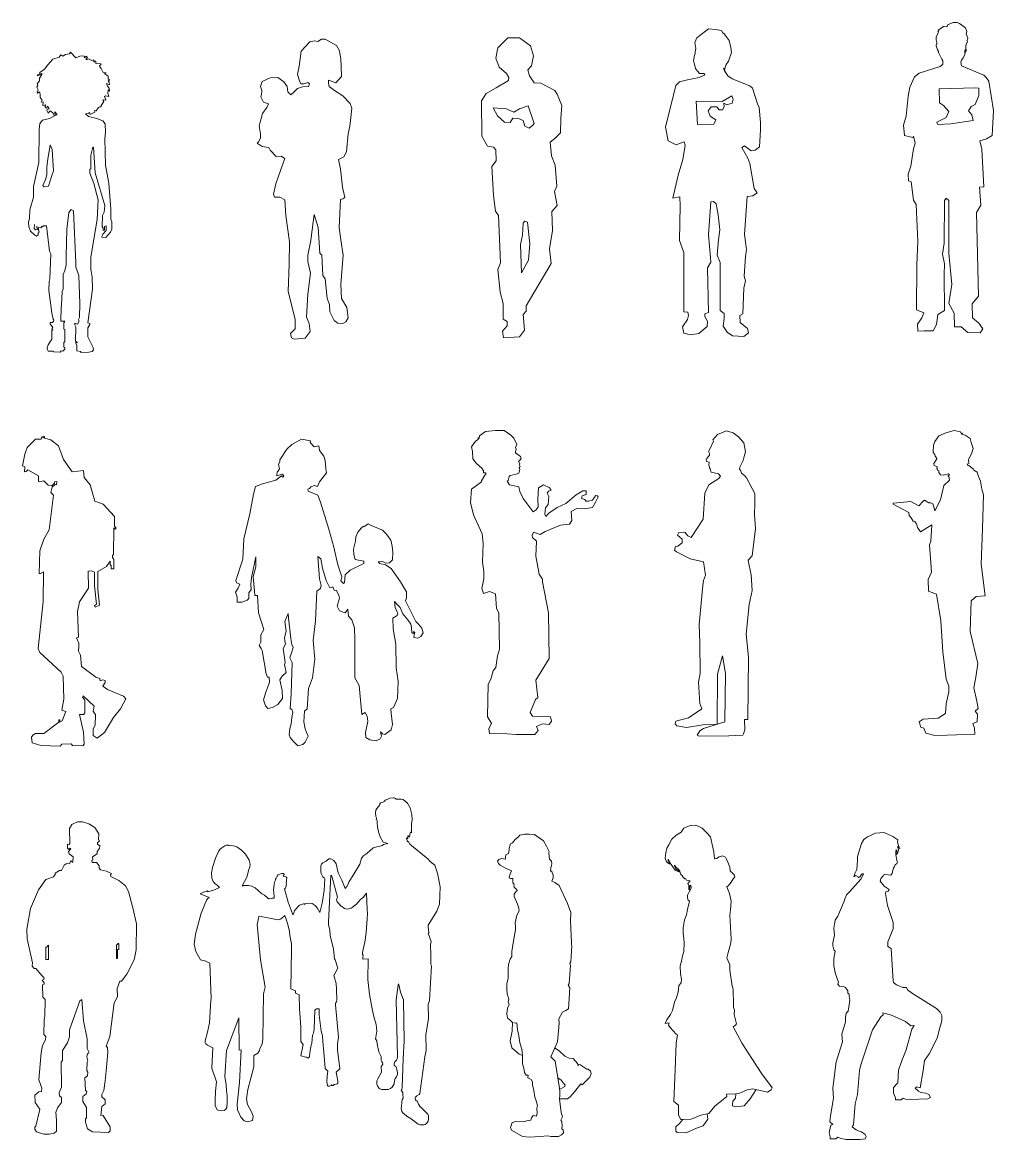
# Model space of a CAD drawing. Header units: millimetres. Extents: x -63086 to 83971, y -129912 to 13382.
# Drawn here: x -62720 to -57398, y -90951 to -84833 of the extents above; entities that cross this region are included whole.
import ezdxf

# ---------------------------------------------------------------- set-up
doc = ezdxf.new("R2010")
doc.units = ezdxf.units.MM
doc.layers.get('0').update_dxf_attribs({"lineweight": 0})
doc.layers.add('展開建具用', color=250, linetype='Continuous', lineweight=9)

# ---------------------------------------------------------------- blocks, each defined once
blk = doc.blocks.new('人物（CAD素材.com）957a20f4')
at = {"color": 0, "linetype": 'ByBlock', "lineweight": -2}
for points in [[(-71.8, 54.8), (-90.7, 23.4), (-97.2, 5), (-97.2, 0.2), (-91.7, -11.5), (-65.3, -11.2), (-59.6, -15.7), (-25.2, -17.4), (-19.9, -10.2), (-11, -11), (0, 0), (0.2, 8.7), (-5.7, 10.7), (-5.7, 35.9), (-0.2, 41.9), (0.7, 107.9), (-5, 109.2), (-6, 144.1), (0.5, 153), (-21.4, 153.8), (-21.1, 231.2), (-17.6, 239.9), (-14.9, 315), (-9.7, 328.9), (-9.7, 408.7), (0.3, 430.4), (6.8, 462), (6.5, 509.6), (11.5, 655.9), (22.4, 748.3), (34, 764.7), (47.8, 757.2), (60.9, 473.1), (59.4, 448.1), (76.6, 403.6), (81.1, 248.4), (80.7, 172.5), (75.1, 162.1), (76.2, 158.7), (77.3, 148.6), (69.1, 137.4), (55.3, 141.5), (54.9, 132.5), (60.9, 122.8), (57.5, 42.8), (68.7, 36.1), (59, 33.5), (66.1, 21.9), (65.4, -9.2), (86.3, -12.9), (89.7, -18.1), (131.5, -15.9), (150.2, -12.9), (156.6, -4.7), (154.7, 9.5), (126.7, 67.5), (126.7, 116.1), (137.1, 135.5), (137.1, 140.8), (125.2, 144.1), (151, 328.1), (150.2, 394.2), (142, 437.2), (142, 504.1), (176.8, 709.4), (182.7, 818.2), (159.2, 907.5), (136.8, 962.5), (136, 984.2), (142, 986.8), (142, 1061.2), (153.2, 1105.3), (157.7, 1105.3), (165.2, 965.1), (218.3, 786), (215.3, 750.5), (207, 730.7), (204.1, 671.2), (209.7, 662.6), (209.7, 649.6), (216.4, 651.4), (217.5, 670.5), (226.5, 675.4), (226.5, 649.2), (207.4, 629.7), (206.7, 623.4), (201.8, 617), (201.8, 612.2), (225, 611.8), (250.4, 641), (257.5, 657), (257.9, 696.3), (251.9, 711.6), (251.5, 766.2), (240.3, 908.3), (222.4, 1006.6), (219.4, 1152.4), (223.1, 1187.2), (221.3, 1233.1), (207.8, 1249.6), (174.9, 1262.7), (128.9, 1273.9), (113.6, 1288.1), (130, 1291.1), (135.3, 1295.9), (136.4, 1286.6), (142, 1287), (163.3, 1297.4), (162.9, 1305.7), (171.5, 1305.3), (183.5, 1322.1), (191.3, 1325.9), (199.2, 1326.6), (198.5, 1334.1), (213.4, 1355.4), (208.9, 1364.7), (224.6, 1362.5), (224.6, 1364), (217.5, 1382.7), (222, 1387.2), (240.3, 1382.7), (236.2, 1399.9), (237, 1420.1), (244.8, 1412.6), (242.2, 1428.7), (233.6, 1439.5), (228.4, 1455.2), (244.1, 1446.6), (242.2, 1461.6), (236.6, 1466.8), (245.2, 1473.5), (237.3, 1479.5), (237, 1495.2), (216.4, 1508.3), (225.4, 1513.5), (209.7, 1514.3), (198.8, 1536.3), (190.2, 1548.7), (198.1, 1561.4), (170, 1564), (170, 1575.6), (163.7, 1577.8), (159.2, 1571.8), (156.6, 1583.1), (147.2, 1579.7), (129.3, 1589.8), (117, 1584.6), (117, 1590.2), (124.1, 1597.3), (116.6, 1603.2), (108.4, 1595.4), (108.4, 1602.9), (99.8, 1606.2), (82.6, 1603.6), (60.1, 1594.6), (31.3, 1626.4), (26.1, 1616.3), (2.6, 1613.3), (-10.5, 1604.7), (-21.7, 1611.1), (-31.5, 1597.6), (-66.6, 1587.2), (-92.8, 1555.8), (-111.5, 1532.6), (-136.9, 1515), (-137.6, 1506.8), (-149.6, 1501.9), (-149.6, 1495.6), (-132.8, 1503.1), (-126.4, 1509.8), (-126.8, 1504.2), (-138.8, 1483.2), (-138.4, 1469.8), (-151.8, 1453), (-148.1, 1442.9), (-153.3, 1434.6), (-146.6, 1420.4), (-152.2, 1402.9), (-149.6, 1401), (-139.1, 1408.5), (-135, 1396.1), (-136.1, 1378.2), (-125.3, 1362.9), (-130.2, 1352), (-118.9, 1353.1), (-120.1, 1334.1), (-104, 1337.4), (-108.9, 1327.7), (-100.3, 1318.4), (-95.4, 1330.3), (-86, 1315.8), (-97.3, 1313.5), (-98.8, 1305.7), (-90.9, 1292.2), (-80.8, 1304.9), (-66.2, 1293.7), (-56.1, 1277.3), (-84.2, 1263.4), (-123.1, 1253), (-136.5, 1234.6), (-141.4, 1202.1), (-142.9, 1021.5), (-172.4, 890.7), (-172, 832.7), (-192.2, 763.2), (-193, 715.7), (-200.1, 695.9), (-197.1, 670.9), (-188.5, 646.6), (-166.1, 625.6), (-154.8, 618.5), (-145.5, 626), (-145.5, 634.6), (-141, 642.1), (-144.4, 652.6), (-144, 665.3), (-132.4, 664.5), (-124.9, 672.7), (-121.9, 669.7), (-116.3, 675), (-101, 674.2), (-83.8, 535.5), (-77.8, 521.7), (-81.6, 385.3), (-86.4, 369.9), (-88.7, 320.6), (-71.5, 198.7), (-64.7, 163.6), (-59.9, 159.1), (-61.7, 150.8), (-69.2, 146), (-80.4, 146), (-80.8, 137.4), (-65.9, 119.4), (-72.2, 111.6), (-65.1, 104.9), (-71.8, 101.4)], [(-54.3, 1290.3), (-50.5, 1279.9), (-43.8, 1282.1), (-44.2, 1287.3), (-55.8, 1299.3)], [(-92.6, 1040), (-98.8, 997.4), (-98.2, 953.6), (-106.1, 929), (-121.2, 895.9), (-114.5, 889.2), (-90.4, 891.4), (-71.9, 949.7), (-62.4, 976.6), (-68, 1062.4), (-70.2, 1092.2), (-81.4, 1117.9)]]:
    blk.add_lwpolyline(points, close=True, dxfattribs=at)
blk.add_lwpolyline([(-166.7, 681.9), (-168, 660.5), (-160.2, 652.8), (-149.5, 655), (-151.5, 663.5), (-154, 666.7), (-153.5, 673.2)], dxfattribs=at)
blk = doc.blocks.new('人物（CAD素材.com）929d3ec0')
at = {"color": 0, "linetype": 'ByBlock', "lineweight": -2}
blk.add_lwpolyline([(223.8, 761.8), (235.8, 765.5), (247.3, 772.7), (234.2, 829.4), (223.5, 928.2), (212.6, 980.4), (241.3, 995.1), (256.7, 1022.8), (265.8, 1121.7), (274.4, 1163.1), (279, 1194.6), (284.9, 1261.7), (275.8, 1287.2), (236.1, 1330.2), (190.5, 1359.4), (162.2, 1380.8), (158.1, 1399.5), (158.5, 1415.4), (168.7, 1410.8), (197.7, 1401), (228.5, 1436.1), (227.1, 1492.5), (225.7, 1531.2), (218.4, 1575.8), (201.3, 1604.8), (139.1, 1640.3), (118.9, 1638.9), (99.5, 1626.5), (80.2, 1631.5), (55.8, 1626), (8.8, 1574.9), (-3.6, 1491.5), (-11.5, 1446.3), (-0.8, 1411.2), (6.1, 1395.1), (21.8, 1395.1), (45.3, 1403.4), (54.1, 1394.6), (47.6, 1380.3), (14.4, 1378), (-11.9, 1368.8), (-34.1, 1347.6), (-48.8, 1334.2), (-64.6, 1351.7), (-68.7, 1379.9), (-87.1, 1406.6), (-119.9, 1430.1), (-161, 1427.4), (-206.2, 1408), (-215.2, 1379.9), (-206.8, 1358.2), (-209.1, 1336.4), (-213.5, 1323.9), (-199, 1295.5), (-170.8, 1285.4), (-180.7, 1266), (-203.5, 1232.1), (-222.5, 1164.7), (-215.6, 1121.5), (-215.1, 1097.8), (-225.3, 1077.4), (-233.7, 1070.9), (-204.9, 1051.3), (-168.6, 1046.7), (-161.5, 1032.1), (-129.8, 998.2), (-102.3, 998.6), (-82.3, 986.1), (-105.3, 921), (-130.8, 847.6), (-143.6, 791.5), (-138.3, 774.3), (-109.8, 774.3), (-82.1, 759.3), (-75.8, 674.7), (-56, 529.6), (-58.6, 408), (-63.9, 257.3), (-24.2, 106.5), (-24.2, 53.6), (-50.1, 29), (-45.6, 4.4), (-29.5, -3.1), (29.5, 3.1), (57.3, 40), (52.2, 82.7), (37.9, 118.3), (45.4, 243.6), (58.9, 358.5), (44.9, 421.6), (44.9, 456.8), (60.1, 536.5), (63.1, 553.3), (78.7, 680.5), (101.4, 609.2), (110.7, 468.5), (121.1, 457.1), (126.2, 346.4), (139.7, 326.7), (149.7, 222.5), (163.2, 185.2), (165.3, 145.9), (189.1, 99.3), (209.2, 85.5), (235.7, 82.7), (252.4, 92.3), (265.8, 114.8), (258.5, 170.7), (229.5, 220.4), (225.4, 299.1), (237.8, 457.5), (224.6, 541.8), (216.8, 608.6)], close=True, dxfattribs=at)
blk = doc.blocks.new('人物（CAD素材.com）ea4d60c6')
at = {"color": 0, "linetype": 'ByBlock', "lineweight": -2}
for points in [[(36.8, 170), (174.3, 401.8), (164.2, 481.7), (181.8, 582.4), (178, 685.9), (206.1, 718.9), (192, 794.4), (204.4, 823.6), (195.8, 939.5), (175.7, 990.7), (168.2, 1065.8), (193.7, 1086.1), (225.4, 1116.7), (227.6, 1195.1), (232.9, 1265.5), (207.5, 1327.9), (193.4, 1349), (118.1, 1387.5), (81.3, 1390), (55.3, 1428.6), (46.5, 1460.7), (66.4, 1483.7), (77.5, 1537.7), (61.3, 1593.6), (0.5, 1635.8), (-63.5, 1636), (-117.7, 1582.1), (-129.7, 1524.9), (-111.7, 1475.4), (-71.2, 1440.6), (-58.1, 1418.9), (-60.6, 1402.3), (-127.7, 1362.5), (-181.4, 1331.8), (-207.1, 1291.9), (-205.3, 1097.9), (-174.4, 1043.7), (-142.6, 1037.8), (-129.3, 1022.7), (-127.5, 962.4), (-150.3, 933), (-141.8, 772.7), (-130.5, 688.2), (-114.7, 663.7), (-104.3, 404), (-118.4, 367.6), (-105.3, 244.2), (-88.7, 181.9), (-88.9, 95.7), (-67.3, 84), (-67.2, 58.8), (-93.3, 31.3), (-87.9, -5.4), (0, 0), (28.5, 36.8), (19.9, 122.5), (37.6, 139.1)], [(80.5, 1168.4), (47.3, 1265.2), (-0.1, 1248.7), (-30.3, 1229.4), (-77, 1249.8), (-118.1, 1251.2), (-144.4, 1252.8), (-119.5, 1209), (-81.4, 1174.8), (-50.2, 1173.6), (-36.8, 1196.7), (-4.9, 1195.6), (21.4, 1184.2), (29.5, 1152.8), (53.2, 1142), (73, 1158.8)], [(10.6, 350.5), (6.7, 504.4), (17, 555.4), (21.2, 621.9), (30.3, 632.5), (45, 627.8), (56.3, 508), (49.5, 419.9)]]:
    blk.add_lwpolyline(points, close=True, dxfattribs=at)
blk = doc.blocks.new('人物（CAD素材.com）eb8c56ee')
at = {"color": 0, "linetype": 'ByBlock', "lineweight": -2}
for points in [[(-20.5, 1382.5), (6.6, 1395), (9.7, 1400.4), (3.7, 1403.8), (-18.7, 1404.5), (-30.2, 1417.6), (-41.2, 1432.6), (-46.7, 1455.7), (-52.2, 1474.6), (-46.7, 1504.5), (-42.9, 1514.9), (-42.6, 1523.9), (-40, 1542.3), (-44.4, 1574.7), (-33.9, 1599.1), (12.8, 1637.1), (30.6, 1648.3), (69.1, 1645.7), (101.5, 1639.2), (108.3, 1627.6), (115.7, 1621.2), (143.9, 1584.9), (152, 1547.3), (155.4, 1519.5), (139, 1471.9), (126.1, 1453.1), (119.6, 1431.5), (118.9, 1422.9), (112.8, 1432.9), (117, 1419.2), (135.1, 1391.9), (159.4, 1374.8), (257.2, 1337.5), (271.3, 1324.7), (298.4, 1238.6), (308.1, 1218.5), (314.6, 1136.1), (315.3, 1096.7), (309.3, 1002.7), (286.1, 984.1), (264.2, 980.8), (226.5, 1008.8), (212.7, 999.9), (245.7, 941.7), (256.7, 911.1), (280.1, 775.4), (296.4, 750.7), (272.7, 735.2), (241.1, 730.6), (226.8, 522.5), (232, 482.1), (238.3, 439.5), (232, 402.1), (225.8, 294.1), (233.1, 269.2), (222.7, 228.7), (218.5, 88.5), (201.1, 78.6), (202.6, 40.6), (243.9, 8.4), (248.4, -14.7), (223.9, -34.7), (160.7, -32.1), (132.4, -12), (110.7, 21.2), (115, 63.2), (115, 89.6), (93.1, 107), (94.5, 370.4), (78, 409.6), (84.2, 493.1), (92.4, 548.7), (83.1, 631.2), (72.8, 691), (57.3, 703.4), (42.8, 701.3), (30.4, 520.4), (41.8, 396.5), (42.8, 370.7), (24.2, 340.8), (30.2, 96.3), (9.1, 88.6), (9.1, 74.5), (25.3, 45.8), (22.4, 18.8), (-22.4, -18.8), (-68.3, -26.6), (-105.7, -17.6), (-112.5, 17.6), (-84.9, 57), (-80.3, 79.8), (-83.5, 97.2), (-106.1, 99.9), (-105.4, 425.3), (-129.2, 489.4), (-124.6, 682.3), (-127.3, 729.4), (-164.7, 722.5), (-136, 847.4), (-109.9, 932.8), (-97.4, 1011.7), (-103.8, 1031.1), (-146.3, 1014.5), (-191.3, 1035.9), (-205.1, 1111.2), (-148.7, 1338.5), (-128.4, 1358.2), (-84.5, 1370.3)], [(158.5, 1282.4), (105.5, 1251.4), (-38, 1253), (-30.6, 1124.8), (58.8, 1126.4), (70.6, 1151.2), (39.9, 1170.7), (28.1, 1200.7), (43.8, 1221.6), (75.1, 1221.6), (87.5, 1205.3), (106.5, 1205.3), (115.6, 1221.6), (113.7, 1241.7), (130.8, 1232.3), (160.2, 1242.9), (165.1, 1264.5)]]:
    blk.add_lwpolyline(points, close=True, dxfattribs=at)
blk = doc.blocks.new('人物（CAD素材.com）bb80603c')
at = {"color": 0, "linetype": 'ByBlock', "lineweight": -2}
for points in [[(154.1, 1451.3), (151, 1472.4), (153.9, 1482.2), (163.9, 1496.2), (173.4, 1512.6), (173.4, 1534), (174.5, 1541.3), (175.6, 1530.4), (176.5, 1524.4), (181.1, 1535.1), (179.4, 1552.2), (179.4, 1563.8), (182.9, 1573.4), (183.3, 1578.5), (186.7, 1577.6), (188.2, 1582.9), (184.4, 1590.3), (188.5, 1592.4), (188.9, 1602.8), (180.4, 1627.3), (183.6, 1639.3), (176.1, 1659.6), (143.1, 1683), (131.4, 1689.4), (108.3, 1689.7), (78.8, 1675.9), (76.7, 1664.5), (60.7, 1667.5), (55.4, 1667), (30.6, 1649.6), (25.4, 1639.6), (29.2, 1638.9), (26.5, 1633.1), (16.1, 1607.8), (15.4, 1593.1), (20.4, 1578.5), (20.3, 1568.3), (16.6, 1565.9), (15.9, 1561.3), (23.4, 1538.3), (29.1, 1529.9), (29.6, 1524), (40.8, 1498.9), (47.4, 1488.8), (51.8, 1479.8), (51.6, 1460.1), (46, 1453.2), (38.5, 1448), (-77.9, 1411.7), (-102.4, 1392.1), (-128.1, 1334.4), (-137.4, 1285.8), (-148.1, 1176.5), (-163.1, 1126.2), (-156.7, 1069.4), (-112.7, 1058.7), (-108.5, 1066.4), (-99.7, 1027.3), (-108.5, 997.3), (-123.5, 903), (-137.4, 858.1), (-136.3, 821.7), (-120.5, 816.3), (-108.4, 716.5), (-93, 691.7), (-83.7, 491.7), (-85.8, 447.6), (-89.3, 362.5), (-91.3, 114.8), (-51.5, 99.8), (-62, 72.1), (-87, 36.5), (-84.8, -2.1), (-49.5, -0.2), (0, 0), (17.2, 35.4), (24.7, 90.1), (61.2, 112.6), (60.1, 309), (62.4, 366.6), (50.6, 420.7), (60.2, 480.1), (62.1, 714.8), (71.5, 726.2), (85.5, 714.6), (85.1, 426.4), (102.2, 254.6), (86.1, 149.4), (114, 97.4), (116, 22.2), (152.3, 23.2), (189.3, -8.7), (257.2, -10), (271.3, 10.8), (250.5, 41.7), (214.9, 71.2), (212.8, 148.5), (247.8, 190.8), (236.9, 648.7), (260.5, 689.5), (254.1, 787.8), (277, 789.3), (265.9, 995.2), (255.1, 1041.4), (291.4, 1052.6), (323.3, 1069.5), (331, 1207.4), (304.2, 1368.1), (290.3, 1388.1), (277.4, 1400.5)], [(233.5, 1331.8), (32.5, 1326.1), (34.7, 1248.1), (56.1, 1234.6), (85, 1202.3), (71.5, 1168.6), (19.7, 1142.4), (25.4, 1131.1), (96, 1134.7), (218.3, 1152.5), (211.8, 1183.1), (192.7, 1205.6), (206.9, 1229.2), (229.8, 1239.9), (250.6, 1289.1), (250.6, 1330.1)]]:
    blk.add_lwpolyline(points, close=True, dxfattribs=at)
blk = doc.blocks.new('人物（CAD素材.com）e3da52cb')
at = {"color": 0, "linetype": 'ByBlock', "lineweight": -2}
blk.add_lwpolyline([(259.5, 310.8), (347.3, 274.4), (360.3, 258.3), (329.4, 203.9), (292.3, 157), (242.9, 75.4), (202.1, 43.3), (180.4, 57.5), (181.1, 94.5), (191, 114.9), (192.8, 173.6), (180.4, 190.3), (185.4, 219.4), (126.1, 275), (122.4, 268.2), (134.1, 252.1), (134.7, 181.7), (126.7, 173.6), (105.1, 173), (127.9, 76.6), (130.4, 9.9), (124.2, 1.9), (66.7, 2.5), (59.3, 13), (9.3, 11.1), (0, 0), (-105.7, 4.3), (-154.5, 17.9), (-157, 48.8), (-150.2, 60.6), (-136, 69.8), (-89.6, 68.6), (-8, 130.4), (-8, 143.4), (-1.9, 143.4), (-1.9, 131), (9.9, 137.8), (30.9, 190.3), (9.3, 196.5), (19.8, 256.5), (15.4, 383.8), (5.6, 404.8), (-112.5, 512.9), (-121.1, 535.2), (-93.3, 791), (-91.5, 953.5), (-107.5, 944.9), (-115.6, 946.1), (-111.2, 1069.7), (-89, 1132.7), (-60.6, 1184), (-37.7, 1373.7), (-50.7, 1388.6), (-44.5, 1418.2), (-27.2, 1432.4), (-20.4, 1430), (-18.5, 1448.5), (-31.5, 1447.9), (-32.1, 1439.2), (-45.7, 1425.6), (-66.1, 1428.1), (-89, 1452.2), (-114.9, 1447.9), (-119.3, 1449.7), (-118.6, 1479.4), (-176.7, 1513.4), (-186.6, 1504.1), (-195.9, 1501), (-194, 1529.5), (-207.6, 1534.4), (-194.7, 1598.1), (-181.7, 1635.7), (-134.7, 1680.2), (-104.4, 1681.5), (-100.7, 1693.8), (-93.9, 1693.2), (-93.9, 1686.4), (-89, 1695.7), (-85.9, 1695.1), (-85.3, 1686.4), (-51.3, 1676.5), (-9.9, 1645), (18.5, 1570.2), (66.1, 1502.3), (127.9, 1508.4), (131, 1470.1), (163.8, 1430), (189.7, 1341), (235.4, 1324.9), (297.2, 1256.9), (297.2, 1203.8), (305.9, 1192.7), (300.9, 1188.3), (292.9, 1195.1), (291.7, 1049.9), (285.5, 1043.1), (285.5, 1032), (293.5, 1022.7), (294.2, 970.8), (278.7, 971.4), (278.7, 990), (273.8, 990.6), (273.1, 1012.2), (254, 983.8), (205.8, 955.4), (205.2, 858.4), (215.1, 772.5), (191.6, 760.7), (187.9, 769.4), (199.6, 777.4), (187.9, 878.1), (187.2, 952.3), (168.7, 960.3), (153.9, 957.2), (154.5, 865.1), (105.7, 789.8), (95.2, 737.8), (100.1, 597), (89, 593.2), (102, 563), (102.6, 547.5), (100.7, 519.1), (110.6, 498.1), (116.8, 436.3), (194.7, 377), (216.9, 370.2), (219.4, 357.2), (233, 362.1), (245.9, 359.7), (246.2, 348.5), (233, 328.8)], close=True, dxfattribs=at)
blk = doc.blocks.new('人物（CAD素材.com）a995dfae')
at = {"color": 0, "linetype": 'ByBlock', "lineweight": -2}
blk.add_lwpolyline([(-332.7, 746.1), (-363, 733.6), (-387.8, 733.6), (-388.4, 760.9), (-396.8, 789.1), (-382.7, 811), (-374, 832), (-392.4, 839.7), (-396, 852.2), (-357.8, 969.1), (-351.2, 1080.6), (-318.9, 1218.3), (-299.6, 1325.8), (-287, 1368.3), (-248.6, 1382.3), (-175.8, 1402.5), (-144.7, 1426.8), (-138.3, 1418.5), (-131.7, 1423.7), (-139.9, 1435), (-170.9, 1425.6), (-168.5, 1447.6), (-164.9, 1450.1), (-156.9, 1465.1), (-161.4, 1489.1), (-154.4, 1502.1), (-154.7, 1513.1), (-116.4, 1572), (-88, 1598.5), (-36.2, 1626.3), (13.3, 1618.2), (11.8, 1609.2), (33.7, 1584.2), (58.6, 1589.5), (63.7, 1565.5), (86.6, 1533.8), (93.4, 1509.8), (96.9, 1464.5), (101.3, 1441.9), (62.6, 1392.4), (55.7, 1376.8), (51.7, 1368.1), (36.2, 1373.7), (15.2, 1365.3), (8.1, 1357.6), (-0.5, 1352.4), (1.1, 1341.7), (53, 1321.1), (67.7, 1282.1), (113.7, 1133.5), (141.4, 1035.4), (162.7, 938.7), (185.6, 873.5), (179.7, 851.1), (194.4, 837.1), (199, 841.9), (203.2, 884.8), (231.3, 908.8), (305.2, 946.4), (305.6, 958.6), (258.2, 968.2), (251.1, 995.9), (248.9, 1025.1), (259.3, 1069), (262.3, 1092), (273.2, 1117.2), (292.6, 1142), (303.9, 1150.2), (306.2, 1146.9), (328.8, 1163.2), (346.7, 1154.8), (385.7, 1138.5), (408.8, 1127.7), (430.8, 1107.5), (453.1, 1074.4), (461.7, 1041), (464, 1006), (462.8, 965.2), (446, 950.5), (426.1, 947.9), (404.4, 958.1), (384.4, 955.5), (393.2, 946.4), (424.8, 939.3), (455.4, 919.3), (506, 845), (538.8, 790.1), (540.3, 757.9), (533.5, 742), (569.5, 671.4), (589.9, 629), (605.3, 613.6), (623.7, 591.9), (630, 565.6), (618, 546.6), (600.8, 537.4), (579.1, 540.3), (581.1, 555.6), (585.4, 567.9), (578.8, 573.4), (579, 567.5), (576, 563.5), (569.6, 568.3), (567.7, 594.7), (563.5, 614.5), (546.7, 636.9), (518.7, 670.7), (504.9, 704.6), (490.4, 720.3), (473.1, 737.9), (477.5, 705.9), (485.7, 684.9), (491.4, 670.2), (488, 661.5), (465.4, 647), (466.2, 589.1), (481.7, 504.5), (483.1, 374.4), (494, 301.5), (490.5, 206), (468.7, 157.5), (453.4, 150.2), (455.3, 126.5), (462.6, 64.4), (455, 35.8), (420.2, 10.5), (408.4, 12.8), (397.8, 24.4), (402.4, 0.7), (395.3, -14.7), (373.4, -24.5), (338.3, -20.2), (316.2, -6), (314.7, 20.7), (327.5, 80.5), (323.6, 110.3), (312.8, 129.4), (294.5, 119.4), (280.2, 278.2), (257.2, 319.4), (255.9, 528), (255.1, 594.4), (240.5, 637), (221.2, 657.6), (218.9, 695.6), (202.9, 676.4), (173.2, 687.7), (158.9, 712.8), (173, 756.5), (168.9, 770.5), (155.9, 798.9), (142.7, 799.5), (135.7, 817.7), (128, 814.7), (118.8, 812.6), (98.9, 853.8), (79.9, 921.1), (70.2, 972.2), (52.9, 983.6), (62.1, 861.3), (72, 825.2), (69.1, 808.6), (47.7, 795.4), (41.7, 631.7), (28.5, 525), (37.1, 421.3), (25, 320.6), (2.2, 262.1), (-4.1, 150), (-18.5, 137.4), (-22.3, 79.2), (-16.2, 41.4), (-10.1, 25.4), (0, 0), (-15.4, -32.2), (-27.9, -44.8), (-56.2, -52.1), (-63, -45.2), (-82, -27.1), (-97.2, -7.6), (-103.2, 8.4), (-99.8, 41.7), (-91.9, 69), (-88, 103.2), (-83.4, 132.3), (-88, 146.4), (-98.6, 151.8), (-91.8, 232.5), (-86.5, 404.4), (-100.1, 430), (-90.8, 456.9), (-81.6, 486.1), (-89.6, 502), (-93.4, 534.7), (-106.1, 648.1), (-109, 672.5), (-126.4, 628.8), (-119.8, 574.8), (-128.1, 541), (-126.9, 521.9), (-124.2, 505.2), (-135.8, 479.7), (-125.4, 403.4), (-129.2, 392.1), (-119, 349.6), (-142.2, 329.9), (-153.9, 309.1), (-141.2, 249.8), (-139.5, 207.1), (-166.2, 174.4), (-195.5, 156.9), (-219.9, 152.5), (-233.2, 165.9), (-243.9, 200), (-231.2, 241.5), (-213.9, 286.2), (-211.6, 295.5), (-212.3, 324.4), (-221.5, 324.2), (-229.5, 342.3), (-250.4, 470.4), (-256.6, 481), (-267.7, 497.6), (-259, 515.4), (-259.2, 555.3), (-242.2, 584), (-271.7, 676.8), (-276.3, 771.3), (-292.3, 770.5), (-293.5, 795.6), (-300.3, 873.7), (-286.2, 927.1), (-286.8, 981.7), (-310.2, 869.7), (-313.9, 831.1), (-311.7, 804.2), (-323.6, 786.3), (-323.6, 754.7)], close=True, dxfattribs=at)
blk = doc.blocks.new('人物（CAD素材.com）2c995cad')
at = {"color": 0, "linetype": 'ByBlock', "lineweight": -2}
blk.add_lwpolyline([(-23, 1385.9), (-17, 1390.2), (-11.3, 1411), (-6.7, 1418.1), (26.5, 1423.7), (42.4, 1430.8), (46.3, 1449.8), (42.8, 1458.7), (48.3, 1466.3), (44.4, 1473.6), (46.6, 1482.2), (39.1, 1496.4), (45.4, 1499.7), (53.9, 1508.3), (51.2, 1520.5), (23.7, 1540.6), (22.8, 1548.5), (26.5, 1561.3), (23.4, 1571), (29.8, 1587.5), (14.3, 1621), (-2.4, 1638.1), (-39.1, 1663), (-87.1, 1663), (-141.6, 1657.3), (-174.4, 1635.2), (-176.5, 1619.2), (-181.5, 1625.2), (-181.5, 1614.2), (-195, 1605), (-217.1, 1574.4), (-212.1, 1548.3), (-210.3, 1508.4), (-192.9, 1485.3), (-157.3, 1453.6), (-155.9, 1445.1), (-151.4, 1445.8), (-152.3, 1432.3), (-144.5, 1431.8), (-139.1, 1431.2), (-140, 1423.1), (-145.2, 1419.1), (-163.7, 1388.1), (-163.4, 1382), (-218.3, 1341.6), (-222.5, 1269.2), (-206.8, 1202.2), (-159.8, 1097.6), (-153.1, 1044.3), (-157.3, 942.4), (-149.6, 891.1), (-150.5, 851.4), (-161.2, 799.1), (-152.5, 772), (-119.8, 782.6), (-85.6, 770.1), (-80, 688.1), (-68.5, 664.5), (-64.5, 465.7), (-75.2, 428.9), (-83.9, 365.9), (-98.5, 348.4), (-112, 301.9), (-125.6, 274.7), (-129.5, 95.4), (-108.3, 61.8), (-123.5, 30.3), (-118.6, 4.8), (-24.6, 1.8), (24.6, -1.8), (130.1, -0.6), (148.3, 21.8), (139.2, 42.4), (172.2, 57), (208.4, 54.6), (221.2, 72.8), (214.5, 95.2), (117.4, 98.8), (104.1, 118.8), (132.7, 191.6), (145.3, 202.3), (134.6, 297.3), (207.4, 414.7), (204.8, 666), (170.6, 835.3), (172, 849.8), (153.1, 877.7), (134.8, 976.1), (137.9, 1057.5), (117.2, 1077), (114.8, 1087.8), (122.1, 1107.8), (158.1, 1094.7), (185.9, 1109.8), (269.3, 1145.9), (319.8, 1150.8), (331.3, 1170.2), (328.9, 1220.7), (359.7, 1236.3), (402.1, 1234.5), (445, 1241.9), (461.2, 1271.7), (475.9, 1299.7), (472.5, 1306.7), (463.7, 1307.7), (453.9, 1297.5), (444.7, 1281.5), (431, 1278.1), (423.4, 1275.8), (409.1, 1277.2), (402.5, 1285.7), (384.3, 1291.8), (388.9, 1305.6), (411.3, 1313.1), (411.3, 1332.8), (391.5, 1332.8), (355.4, 1311.9), (298.3, 1263.3), (251.9, 1241.6), (205.9, 1211.6), (189.9, 1192.6), (185, 1206.3), (188, 1240.5), (202.9, 1258.7), (205.9, 1302), (196.4, 1319.9), (203.6, 1331.3), (217.7, 1334.7), (217.5, 1341.2), (207.6, 1351.7), (176.4, 1365.4), (149.8, 1349.4), (146.4, 1288.2), (147.1, 1245.6), (137.2, 1229.7), (120.5, 1219), (64.6, 1292), (47.4, 1329.3), (41, 1354.7), (-8.9, 1365.8)], close=True, dxfattribs=at)
blk = doc.blocks.new('人物（CAD素材.com）8974f83b')
at = {"color": 0, "linetype": 'ByBlock', "lineweight": -2}
blk.add_lwpolyline([(260.6, 1415.9), (306.2, 1328.8), (306.2, 1278.5), (303.4, 1213.3), (309.2, 1138), (290.3, 988.5), (269.1, 964), (274.9, 934.5), (286, 883.3), (290.8, 797.6), (274.1, 721.3), (258.3, 558.5), (271, 432.8), (267.1, 91.1), (249.1, 91.6), (250.6, 34.6), (244.1, 14), (240.1, 6.5), (162.9, 3.2), (0, 0), (-10.3, 6.8), (4.8, 29.6), (23.9, 42.7), (140.4, 78.5), (145, 344.3), (128.1, 439.6), (100.4, 339.7), (98.1, 65.4), (20.2, 62.5), (-68.2, 47.2), (-121.3, 56.5), (-130.7, 67.7), (-127.8, 82.7), (-57.6, 100), (14.5, 150.9), (3.5, 178.9), (-2.6, 297), (6.6, 344.5), (3.1, 512.7), (0.4, 611.4), (20.7, 825.4), (24.6, 853.2), (34.2, 881.9), (24.3, 955), (-49.4, 971.3), (-123.3, 1009.4), (-134, 1019.4), (-128.7, 1039.3), (-115.9, 1040), (-92.8, 1059.7), (-93.4, 1080), (-117.9, 1101.5), (-111.3, 1115.3), (-77.8, 1118.2), (-61.6, 1097.9), (-43.4, 1088.5), (22.3, 1189.4), (31.5, 1331.6), (53.3, 1377.5), (108.8, 1410.5), (116.4, 1424.3), (106.1, 1436.9), (65.7, 1445.4), (61.4, 1463.5), (57.3, 1469.7), (56.3, 1474), (55.4, 1479.6), (52.5, 1485.3), (55.6, 1501.3), (40.9, 1504.1), (38.9, 1511.3), (41.8, 1520), (56.1, 1538.5), (56.9, 1548.6), (52, 1558.5), (59.7, 1571.1), (78.1, 1616.4), (75.5, 1623.8), (101.6, 1653.2), (149.6, 1671.8), (187, 1660.6), (216.3, 1639.4), (245.8, 1607.3), (253.5, 1557), (247.1, 1532.5), (241.3, 1509.1), (222.4, 1474.1), (222.1, 1462.5), (227, 1457.1), (232.4, 1441.5), (250.8, 1425.5)], close=True, dxfattribs=at)
blk = doc.blocks.new('人物（CAD素材.com）2a17892f')
at = {"color": 0, "linetype": 'ByBlock', "lineweight": -2}
blk.add_lwpolyline([(164.3, 1441.3), (171.6, 1417.8), (183.5, 1392), (191.5, 1347), (199.1, 1317.3), (193.6, 1131.4), (186.2, 937.5), (208.5, 763.5), (159.5, 760.3), (131.9, 736.9), (126.5, 568.8), (169.1, 393.3), (157.6, 317.6), (147, 259.1), (162.9, 186.1), (169.9, 146.1), (153.6, 132.9), (167.6, 115.6), (164.3, 73.9), (141, 65.1), (151, 38.4), (152.3, 6), (0, 0), (-66.5, -0.7), (-117, 12), (-127.7, 39.2), (-143, 43.9), (-152.3, 73.1), (-130.3, 87.7), (-48.5, 93), (-8, 119.6), (-4.7, 171.4), (10.6, 238.8), (10.6, 269.4), (-5.3, 307.9), (-23.3, 456.4), (-34.6, 626.9), (-57.4, 773), (-102, 788.9), (-103.1, 853.7), (-85, 892.9), (-96.7, 1042.6), (-87.9, 1063.5), (-83, 1151.8), (-145.6, 1113.6), (-161.3, 1137.5), (-166.9, 1157.6), (-173.2, 1165.5), (-175.7, 1171.4), (-186.3, 1172.2), (-195.6, 1190.7), (-207.1, 1204.1), (-209, 1220.4), (-295.3, 1265.2), (-295.9, 1270.5), (-197.9, 1280.5), (-155.1, 1257.3), (-130, 1282.4), (-122.7, 1287.3), (-99.5, 1272.5), (-88.6, 1273.7), (-77.6, 1268), (-73.5, 1256.6), (-66.8, 1228.8), (-36.1, 1289.8), (-17.1, 1367.3), (13.9, 1397.7), (9.9, 1416.9), (3.7, 1418.4), (13.6, 1426.9), (7.6, 1431.1), (-21.1, 1424.9), (-36.3, 1425.5), (-45.6, 1439.7), (-45.6, 1448), (-52.6, 1452.3), (-51.7, 1459.5), (-56.3, 1458.7), (-54.8, 1472.6), (-61, 1473.2), (-70.6, 1477.4), (-72.4, 1488.1), (-56.6, 1513.3), (-58.5, 1520), (-65.6, 1529.1), (-66.2, 1538), (-76.7, 1549.3), (-75, 1588.5), (-67, 1607.8), (-45.4, 1639.8), (-6.5, 1655.3), (39.4, 1668.3), (73.1, 1661), (80, 1648.8), (82.1, 1655.3), (85.6, 1646.3), (99.6, 1643.2), (127.3, 1625.6), (131.7, 1602.9), (143.2, 1570.1), (136.5, 1545.7), (117.9, 1508.6), (119.5, 1501.2), (115.7, 1500.4), (120.8, 1489.7), (114.6, 1486.8), (110.5, 1484.6), (113.8, 1478.2), (119.3, 1476.7), (144.3, 1457.6), (146, 1452.6)], close=True, dxfattribs=at)
blk = doc.blocks.new('人物（CAD素材.com）e4e450b9')
at = {"color": 0, "linetype": 'ByBlock', "lineweight": -2}
for points in [[(-277.2, 106.9), (-295.8, 23.1), (-301.6, 17.2), (-301.9, 6.5), (-292.6, -8.7), (-252.1, -20.6), (-223.6, -20.6), (-196.2, -15.9), (-183.4, -3.7), (-184, 56), (-186.9, 97), (-178.2, 122.6), (-156, 152.6), (-156, 180.6), (-167.1, 188.7), (-168, 206.2), (-155.5, 237.1), (-157.5, 373.3), (-150.8, 382.3), (-150.8, 436.8), (-123.4, 478.4), (-111.8, 511.6), (-112.4, 551.2), (-55.9, 709.6), (-45.4, 716.8), (-36.1, 600.4), (-16, 501.7), (-15.1, 448.7), (-6.6, 430.8), (-6.6, 422.1), (-13.5, 420.3), (-17.5, 402.8), (-11.4, 381.5), (-14.8, 373.6), (-17.9, 328.6), (-11.8, 318.6), (-13.5, 298.5), (-27.5, 287.1), (-24.9, 218.6), (-17, 213.3), (-20.1, 200.2), (-38.4, 184.5), (-38.9, 158.7), (-19.2, 124.2), (-18.8, 67.9), (-24.5, 62.2), (-25.3, 44.8), (-13.5, 8.5), (13.5, -8.5), (100.9, -11.1), (110, -3.3), (111.4, 19.9), (71.2, 83.2), (59.8, 81.9), (65.6, 130.2), (83.1, 144.5), (82.8, 166.9), (64.5, 183.5), (64.5, 195.7), (76.4, 217.3), (82.8, 271.4), (89.5, 325.6), (97.7, 425.7), (96.8, 453.1), (88.6, 460.3), (108.4, 514.5), (132.3, 698.5), (151.8, 731.1), (149.5, 776.8), (164.1, 817.6), (173.7, 816.1), (202.8, 855.7), (241.8, 934), (252.3, 987.9), (255.2, 1130.5), (235.7, 1218.2), (210.6, 1307), (194.9, 1338.7), (159.1, 1368.7), (114.9, 1389.6), (112.7, 1400.5), (119.4, 1404.6), (91.1, 1419.2), (58.5, 1427), (51.2, 1436.4), (50.9, 1448.9), (35.5, 1466.6), (11.9, 1466.3), (10.8, 1477.1), (16.3, 1482.1), (14.8, 1497.2), (40.2, 1513.5), (40.2, 1527.5), (51.8, 1543.5), (53.3, 1558.3), (40.8, 1567.9), (40.5, 1576.7), (49.8, 1582.5), (49.8, 1588.6), (46.6, 1591.2), (48, 1623.3), (26.5, 1657.6), (-6.1, 1678.3), (-41.6, 1688.8), (-68.1, 1689.1), (-100.1, 1675.1), (-111.5, 1653.2), (-110.9, 1570.3), (-113.2, 1565.3), (-123.1, 1567.9), (-123.1, 1545.2), (-115.3, 1538.5), (-108.6, 1544.4), (-105.7, 1541.7), (-117.6, 1527.2), (-113.7, 1514.5), (-91.6, 1497.6), (-93.6, 1470.3), (-97.7, 1465.9), (-103.2, 1476.7), (-111.4, 1461.3), (-130.9, 1459.8), (-140.8, 1451.6), (-151.8, 1429.5), (-156.8, 1423.1), (-167.8, 1423.4), (-190.8, 1408.8), (-190.8, 1400.4), (-200.4, 1387.9), (-241.2, 1373.6), (-282.5, 1317.7), (-325, 1214.4), (-345.4, 1101.7), (-344.3, 1049), (-314, 917.1), (-316.3, 899.4), (-305.5, 885.7), (-297.1, 886.9), (-250.8, 833.6), (-252, 825.7), (-261.3, 822.2), (-250.2, 807.7), (-251.1, 800.7), (-259.3, 797.2), (-259, 729.9), (-244.7, 716.3), (-246.7, 627.6), (-250.6, 605.3), (-252.6, 525.4), (-242.1, 514.3), (-243.4, 495.9), (-259.8, 465.2), (-267.6, 425.2), (-280.7, 275.8), (-263, 230.6), (-265.7, 213.6), (-280.1, 211.7), (-301.7, 192.7), (-299.7, 152), (-275.1, 116.2)], [(-242.6, 935.7), (-227.9, 934.8), (-227.4, 1013.7), (-234, 1008.8), (-234.8, 1003.7), (-241.1, 1003.7)], [(145, 940.3), (151.8, 940.8), (151.8, 989.6), (157.9, 990.8), (158.7, 1021.2), (155.9, 1024.6), (145.2, 1014.3)]]:
    blk.add_lwpolyline(points, close=True, dxfattribs=at)
blk = doc.blocks.new('人物（CAD素材.com）e36777dd')
at = {"color": 0, "linetype": 'ByBlock', "lineweight": -2}
blk.add_lwpolyline([(79.9, 455), (85.1, 499.7), (89.1, 511.1), (93.7, 532), (97.9, 636.1), (99.8, 641), (105.6, 643.8), (111.6, 644.6), (119.9, 644.6), (121.4, 608.9), (128.8, 550.6), (132.3, 522.2), (139.5, 495.5), (140.9, 464.7), (145.6, 406.1), (152.8, 316.8), (167.7, 302.2), (164.1, 274.7), (163.1, 244.5), (165.9, 223.4), (170.1, 221.1), (177.9, 221.3), (185.8, 223.9), (186.8, 224.7), (187.3, 226.7), (188, 226.9), (192.1, 224.1), (194.3, 223.9), (197.1, 224.9), (203.1, 229.2), (206.7, 230.4), (215.6, 231.6), (219.5, 232.9), (221.7, 234.8), (222.6, 236.9), (223, 241), (222.4, 246.9), (213, 297.4), (233.4, 316), (220.4, 419.9), (221.7, 453), (226.6, 489.6), (210.5, 665.1), (210.9, 675.3), (215.5, 681.9), (218.1, 692.5), (214.9, 747.9), (216.4, 752.1), (213.9, 782), (201.8, 825.7), (222.7, 866.9), (208.5, 912), (205.1, 916.8), (199.3, 970.5), (181.6, 1045.1), (179.9, 1077.2), (171.1, 1103.5), (172.5, 1117.6), (184.9, 1374.9), (190.8, 1370.2), (220.6, 1255), (216.6, 1239.8), (219.9, 1230.6), (239.9, 1208.1), (259.5, 1192.8), (266.7, 1190.7), (273, 1190.3), (282.3, 1191.4), (295.4, 1194.9), (302, 1197.9), (309.2, 1204.1), (313.6, 1210.4), (323.2, 1215), (345.8, 1239.8), (358.2, 1251.7), (361.7, 1254.3), (380.7, 1277.7), (384, 1187.7), (385.9, 1165.4), (383.2, 1137.5), (378.8, 1061.1), (371.2, 1009.4), (358.7, 952), (358.1, 943.3), (358.5, 941.2), (359.3, 940.1), (361.5, 938.3), (362, 937.1), (361.8, 934.9), (360.1, 927.6), (360, 922.1), (360.5, 916.3), (388.8, 917.5), (387.8, 804.7), (396.4, 722.4), (411.8, 644.3), (418.8, 608.6), (424.2, 589.2), (433.1, 557.5), (436, 522.4), (430.7, 489), (430, 478.7), (436.1, 468.4), (438.1, 452), (448, 408.9), (459.8, 382.3), (461.2, 361.1), (464, 353.2), (467.9, 350.1), (468.9, 340.5), (466, 335.2), (460.9, 327.4), (460.4, 319.3), (463.1, 302.2), (462.1, 297.3), (441.5, 260.5), (437.6, 248.9), (437.3, 231.4), (439.9, 222), (449.3, 207.8), (461.6, 201.8), (498.4, 202.5), (511.6, 207.3), (519.8, 214.1), (526.5, 223.3), (531.1, 233.8), (534.3, 249.2), (537.4, 262.8), (544, 271.6), (547.9, 280.8), (549.2, 286.7), (549.4, 293.4), (544, 321.6), (539.9, 329), (536.2, 332.2), (531.9, 333.3), (531, 342.7), (534.5, 354.4), (543.7, 363.2), (548.1, 370.3), (549.4, 381.1), (543.3, 693.4), (553.7, 776), (554.7, 780.6), (556.9, 777.7), (566.7, 735.9), (580.2, 697.1), (582.2, 696.2), (583.7, 690.1), (586.7, 467.2), (580.1, 372.6), (575.2, 212.7), (573.4, 201.7), (570.8, 196.7), (573.3, 192.2), (578.6, 184.7), (579.8, 178.6), (581.5, 154.8), (575.9, 147.7), (570.5, 96.8), (571, 90.1), (573.4, 82.3), (581.6, 72.6), (606.5, 53.3), (624.5, 41), (663.4, 11.8), (671.4, 8.9), (679.8, 8.4), (693.6, 9.3), (701.7, 11.1), (711.1, 17.8), (717.9, 28.5), (719.8, 40.8), (718.9, 58.3), (715.6, 66.2), (712.6, 70.5), (679, 103.6), (678.5, 105.5), (677.5, 106.4), (674.9, 107.2), (665.3, 121.2), (660.6, 131.5), (657.4, 139.2), (655.8, 140.5), (652.5, 141), (650, 142.3), (648.2, 146.2), (646.8, 154), (648.2, 160.3), (655.3, 166.7), (669, 174.8), (671.6, 179.6), (699.6, 381.4), (706.2, 415.7), (705.2, 503.1), (719.3, 589.8), (717.5, 667.3), (724.7, 689.3), (736.4, 878.7), (731.9, 885.7), (733.3, 895.7), (732.5, 923.5), (733.1, 938.5), (730.4, 997), (734.1, 1012.1), (718, 1058.2), (719.4, 1057.3), (720.5, 1058.4), (720.9, 1060.5), (717.1, 1092), (718.4, 1102), (765.5, 1179.3), (779.8, 1216.5), (783.7, 1311.3), (768.5, 1386.6), (753.8, 1431), (729.4, 1450.5), (715.3, 1464.6), (678.3, 1495.4), (618.2, 1545.9), (608.1, 1561.6), (604.7, 1557.7), (600.1, 1577.1), (600.2, 1579), (600.9, 1579.6), (604.5, 1577.1), (606.1, 1577.4), (607, 1579), (606.7, 1588.5), (607.7, 1591.5), (608.5, 1591.9), (610.1, 1590.6), (612.4, 1586.2), (613.6, 1585.6), (615.6, 1586.9), (616.7, 1590.7), (617.5, 1600.5), (619.2, 1607.5), (621.1, 1611.4), (621.9, 1611.8), (622.7, 1611.3), (623.3, 1610.1), (624.7, 1608.8), (626, 1608.3), (627.1, 1609.3), (627.5, 1611.6), (627.5, 1627.5), (626.1, 1659.2), (629.9, 1677.9), (628.3, 1708), (618.8, 1743.6), (604.3, 1769.3), (581.4, 1789.5), (570.7, 1791.4), (542.7, 1791.9), (539.1, 1795.6), (531.8, 1799.5), (525.7, 1800.1), (507.9, 1798.3), (496.1, 1792.7), (482.6, 1785.9), (479, 1782.7), (482.6, 1781.3), (472.2, 1777.9), (475.5, 1776.5), (457.7, 1772.4), (453.7, 1770.2), (453.8, 1768), (454.9, 1766), (453.4, 1761.3), (436, 1741.6), (431.3, 1731), (429.6, 1716.2), (430.8, 1697.2), (434, 1689), (434.1, 1685.4), (432.3, 1681.6), (432.7, 1680.4), (436.6, 1678.7), (438.5, 1676), (439, 1662.1), (440.3, 1640.3), (445.4, 1612.8), (455.1, 1585.6), (471.5, 1556.8), (496.4, 1549.6), (473.2, 1544.5), (465.6, 1538.2), (454.9, 1533.8), (436.7, 1530.2), (416.2, 1525), (382.4, 1495.2), (365.3, 1482.6), (352.2, 1468.1), (342.9, 1436.7), (315.3, 1389.5), (283.1, 1338.3), (280, 1326.6), (272.8, 1313.8), (264, 1302.6), (245.1, 1348.7), (224.2, 1388.6), (213.1, 1437.7), (200.3, 1455.9), (184.8, 1464.7), (175.1, 1465.2), (166.6, 1459.1), (163.7, 1458.1), (162.1, 1455.7), (158.5, 1453.1), (141.1, 1443.4), (132.8, 1435.3), (130.2, 1427.4), (130.4, 1394.4), (131.7, 1385.6), (136.2, 1378), (141.2, 1367.2), (144.3, 1363.8), (150.3, 1360.4), (152.3, 1357.2), (147.4, 1290.9), (137.9, 1223.2), (124.6, 1171.7), (110.6, 1197.1), (99.7, 1210.1), (82, 1219.8), (60.8, 1222.3), (48.2, 1220.9), (44.3, 1218.7), (42.3, 1214.7), (37.8, 1218), (35.4, 1218.5), (23.6, 1215.9), (13.5, 1211.4), (6.8, 1205.7), (-9.7, 1188), (-14.6, 1180.6), (-18.9, 1170.3), (-21.9, 1160), (-23.1, 1158.1), (-23.8, 1158.7), (-33.2, 1184.2), (-49.3, 1227.9), (-69.4, 1300.5), (-63, 1305.2), (-61.3, 1309.9), (-58.2, 1327.8), (-60.6, 1336.2), (-58.8, 1340.2), (-57.7, 1349.6), (-56.8, 1362.4), (-58.8, 1365.7), (-61.9, 1367.3), (-66, 1368.3), (-76.6, 1369.6), (-71.6, 1380.1), (-71.9, 1382.8), (-75.1, 1384.4), (-85.4, 1384.3), (-94.6, 1382.1), (-104.2, 1377), (-109.1, 1371.2), (-115.1, 1360.1), (-118, 1353.5), (-118.9, 1348.2), (-120.9, 1344.2), (-124.3, 1336.8), (-126.7, 1323.5), (-128.7, 1295.6), (-128.3, 1278), (-126.4, 1258.5), (-126.6, 1251.6), (-128, 1250.4), (-136.6, 1249.9), (-142.5, 1248.8), (-145.6, 1246.2), (-150.6, 1247.7), (-156.1, 1246.7), (-159, 1247.2), (-163.4, 1254.1), (-179.2, 1266.3), (-194.2, 1273.6), (-213, 1291.3), (-230.7, 1306.8), (-247.6, 1315.3), (-267.1, 1319.2), (-281.7, 1319.9), (-296.1, 1318.7), (-300.1, 1316.1), (-301.6, 1317.8), (-288, 1340.7), (-277.1, 1360.4), (-274.1, 1369.6), (-267.1, 1401.3), (-258.8, 1421.9), (-256.9, 1436.9), (-263.1, 1458.1), (-283.5, 1490.7), (-304, 1512.4), (-330.3, 1530.3), (-348.3, 1536.2), (-366.2, 1537.9), (-371.7, 1536.3), (-372.6, 1537.8), (-376, 1539.2), (-383.9, 1539.9), (-388.9, 1539.5), (-395.5, 1537.1), (-412.2, 1526.3), (-422.6, 1517.3), (-428.1, 1509.8), (-447.4, 1468.9), (-464.4, 1417.5), (-469.6, 1389.2), (-467.5, 1360.1), (-459.4, 1340.4), (-448.5, 1328.8), (-437.4, 1321.7), (-425.1, 1308.9), (-452.1, 1295.7), (-489.6, 1285.3), (-492.5, 1285.7), (-493.4, 1286.6), (-492.4, 1287.2), (-489.2, 1287.9), (-488.5, 1289), (-489.1, 1290.3), (-490.8, 1290.2), (-512.8, 1282.3), (-531.5, 1273.3), (-482.6, 1254.1), (-489.4, 1248.6), (-496.9, 1239.1), (-526.2, 1168.6), (-556.4, 1051.8), (-563.7, 998.1), (-555.9, 956.9), (-529, 913), (-500.8, 905.3), (-478.9, 893.3), (-470.2, 699.9), (-472.7, 691.7), (-480.9, 566.8), (-490.9, 516.8), (-504.2, 468.7), (-504.5, 458.8), (-500.7, 451.3), (-491.6, 444.3), (-462.6, 430.5), (-466.7, 318.9), (-442, 244.2), (-446.7, 192.8), (-449.5, 142.6), (-448.4, 115.4), (-437.7, 91.4), (-432.5, 88.4), (-399.9, 87), (-390.5, 93.6), (-384.9, 104.2), (-383.5, 127.1), (-384, 167.4), (-387.1, 197.1), (-389.5, 226.9), (-396.4, 272.6), (-386.7, 416), (-320.3, 595.3), (-317.2, 417.6), (-307.4, 418.9), (-315.9, 241.4), (-329.2, 122.3), (-326.5, 91.7), (-307.9, 51), (-289.9, 30.2), (-271.5, 24.5), (-244.7, 32.9), (-240.8, 55.8), (-249.4, 80.3), (-271.4, 119.3), (-278.1, 151.4), (-270, 201.6), (-238, 325.7), (-236.8, 387.9), (-215.7, 400.9), (-206.6, 415.2), (-204.5, 427.5), (-196.9, 438.6), (-191.5, 452.7), (-188, 477.2), (-184.1, 726.4), (-174.6, 763.3), (-200.1, 912.2), (-218.8, 1105.1), (-211.6, 1138.1), (-210.2, 1149.3), (-205.6, 1150.7), (-114.6, 1133.8), (-104.5, 1131.9), (-93.1, 1135.3), (-83.5, 1141), (-68.2, 1154.1), (-58.7, 1129.5), (-49, 1097.7), (-45.7, 1082.6), (-45, 1078.5), (-43.5, 1077.4), (-42.4, 1068.8), (-40.7, 1044.6), (-30.3, 999.2), (-31.5, 968), (-35.3, 753.8), (-9.2, 742.9), (-9.6, 729.1), (11, 721.4), (13.8, 644), (21.1, 544.2), (20.5, 464.5), (33.2, 448.8), (21, 386.5), (47.6, 378.6), (53.5, 379), (55.7, 375.4), (61.8, 375.8), (67.2, 381.5), (69.1, 403.5), (74.6, 438.3)], close=True, dxfattribs=at)
blk = doc.blocks.new('人物（CAD素材.com）f76137b9')
at = {"color": 0, "linetype": 'ByBlock', "lineweight": -2}
for points in [[(94.4, 518.2), (101.1, 578.7), (103.8, 620.8), (102, 643.4), (123.3, 679.7), (140.1, 689), (156.1, 698.7), (162, 813.1), (153.5, 827.6), (158.8, 837.3), (165.6, 936.6), (162.4, 947.3), (168.7, 956.3), (173.7, 1043.4), (171.1, 1051.8), (171.1, 1061.6), (165.9, 1180.1), (167.4, 1226), (150.8, 1275.6), (104.3, 1374.6), (80, 1391.2), (63.3, 1397.5), (70.8, 1416.4), (72.2, 1431.1), (64.8, 1450.2), (61.8, 1453.4), (57, 1452), (58.9, 1471.7), (64.2, 1493.2), (62.3, 1508.1), (51.2, 1518.7), (47.5, 1553.6), (48.8, 1559.7), (37.9, 1582.6), (35.2, 1589.3), (17.9, 1619.2), (-5.9, 1634.4), (-30.4, 1652.5), (-60.3, 1655.4), (-85.6, 1655.4), (-110.7, 1650.4), (-121.1, 1639.4), (-136.3, 1625.8), (-150.7, 1608.5), (-162.2, 1601.6), (-170.2, 1578.4), (-170.2, 1570.1), (-172.4, 1549.7), (-181.4, 1545.9), (-187.8, 1541.5), (-188.8, 1529.6), (-190, 1518.9), (-211.8, 1521.3), (-226, 1517.2), (-234.2, 1507.2), (-227.3, 1494.3), (-219.6, 1485.4), (-186, 1467.6), (-164.5, 1458.4), (-157.3, 1454.2), (-162, 1440.8), (-167.2, 1425.5), (-170.1, 1419.2), (-169, 1415.5), (-162.9, 1412.7), (-149.5, 1413), (-150.4, 1394.4), (-149.1, 1388), (-143, 1381.8), (-144, 1373.9), (-142.9, 1364.8), (-134.9, 1358.4), (-127.1, 1352), (-125.6, 1347.4), (-134.4, 1336.7), (-142.2, 1325.9), (-142.8, 1313.8), (-124.8, 1272.1), (-115.9, 1249.4), (-115.7, 1235.9), (-128.1, 1212.2), (-136.1, 1170.3), (-134.5, 1148.9), (-134, 1130.7), (-147.8, 1060.9), (-155.6, 1013), (-154.3, 986.1), (-164.8, 970.4), (-172.6, 941.2), (-175.6, 916), (-175.6, 864.4), (-181.7, 838.3), (-182.6, 809.6), (-180, 778.3), (-171.7, 754.4), (-175.1, 734.7), (-169.4, 723), (-178.1, 702.5), (-181.9, 672), (-178.6, 648.3), (-168.3, 640.4), (-156, 628.6), (-151.1, 624.3), (-153.2, 576.7), (-164.2, 523.8), (-155.4, 484.5), (-113.9, 451.3), (-97.2, 443), (-96.2, 397.8), (-88.7, 374), (-84.7, 349.4), (-76.8, 335.8), (-65.3, 334.9), (-66.5, 320.1), (-49.9, 312.4), (-42, 298.4), (-42, 283), (-34, 251.1), (-29.2, 215.9), (-21.3, 195.7), (-15.1, 169.7), (-17.7, 155.2), (-16.5, 128), (-20.7, 110.7), (-37.3, 114.6), (-47.2, 102.4), (-50.7, 89.2), (-73.6, 86.1), (-93.2, 79.5), (-132.7, 81.4), (-153.9, 76.2), (-158, 59.7), (-161.9, 49.5), (-156.4, 33.6), (-97.1, -0.3), (-58.5, -4.4), (0, 0), (41.4, 3.9), (59.6, -0.8), (100.4, 0), (117.8, 8.5), (127.4, 19.3), (125.5, 36.4), (119.7, 41.9), (120.3, 59), (118.9, 82.7), (113.4, 89.3), (122.2, 107.6), (116.2, 130.8), (105.4, 205.1), (150.8, 205.6), (164.3, 217.7), (188.1, 245.1), (222.6, 287.7), (229.9, 281.7), (273.2, 324.6), (278.8, 345.1), (275.7, 357.7), (263.1, 368.5), (256.3, 368.3), (216.8, 393.2), (210.1, 392.4), (208.7, 387.4), (205.6, 399.6), (181.2, 426.4), (159.5, 428.3), (134.5, 439.8), (104.9, 469.4), (79.5, 484.5)], [(-97.2, 443), (-99.5, 477.7), (-111, 511.9), (-116.1, 550.1), (-124.6, 583.3), (-127.7, 621.4), (-136.4, 620.7), (-145.9, 624.2)], [(94.4, 518.2), (58.3, 436.2), (83, 412.8), (90.1, 366.9), (103.7, 275.3), (107.2, 248.8), (108.1, 225), (105.4, 205.1)], [(96.9, 321.1), (116.2, 308.5), (125.5, 292.7), (137.5, 281.2), (135.3, 273.9), (119.8, 263.5), (111.8, 259.9), (105.9, 258.7)]]:
    blk.add_lwpolyline(points, dxfattribs=at)
blk = doc.blocks.new('人物（CAD素材.com）b92088df')
at = {"color": 0, "linetype": 'ByBlock', "lineweight": -2}
for points in [[(222, 193), (189.4, 141.3), (156.6, 103.3), (110.4, 97.5), (93.3, 103), (92.2, 113.1), (94.2, 128.5), (109.8, 146), (111, 169.3), (60, 167.1), (61.9, 154.7), (-4.5, 100.8), (-36.7, 62), (-46.9, 59.1), (-43.2, 31.2), (-67.9, -5.4), (-104.1, -18), (-161.9, -43.8), (-210.3, -42.7), (-217.5, -35), (-217.8, -11.1), (-198.6, 5.9), (-178.7, 29.3), (-190.6, 27.8), (-203.1, 52.4), (-202.9, 107.6), (-227.9, 126.5), (-222.3, 300.2), (-215.7, 447.5), (-208.9, 492.2), (-216.1, 496.6), (-249.6, 531.5), (-258.5, 544.8), (-254, 558), (-276.1, 554.2), (-267.9, 573.5), (-246.5, 603.8), (-236.7, 626.2), (-224.7, 671), (-215.5, 691.8), (-204.5, 725.2), (-203.8, 743.1), (-201, 762.7), (-187.8, 776.8), (-187.1, 796.7), (-192.2, 825.6), (-193.3, 870.6), (-187.4, 896.3), (-181.1, 925.5), (-173.2, 947.8), (-172.1, 995.7), (-174.6, 1018.5), (-178, 1048.6), (-177.7, 1078.9), (-170.4, 1121.6), (-158.9, 1149.3), (-154.5, 1178.2), (-142.6, 1224.5), (-150.4, 1229.7), (-153, 1243.3), (-153, 1256.9), (-145.6, 1275.8), (-133.5, 1295.5), (-135.6, 1311.4), (-142, 1309.3), (-143.6, 1286.5), (-147.1, 1289), (-147.1, 1307.5), (-151.4, 1320.6), (-139.7, 1335.4), (-149.7, 1336.5), (-158.6, 1340), (-162.2, 1346), (-168.8, 1346.8), (-181.7, 1359.9), (-182, 1364.8), (-186.6, 1366.4), (-191.6, 1374.3), (-196.5, 1388.5), (-204.5, 1400.6), (-216.3, 1408), (-225.8, 1422.1), (-225.1, 1418.3), (-217.4, 1401.7), (-206.4, 1391.9), (-197.1, 1385.6), (-210, 1389), (-221.1, 1394.2), (-234.3, 1412), (-243.5, 1424.2), (-259, 1453.6), (-260.2, 1444.7), (-247.7, 1428.2), (-254.4, 1427.8), (-268.6, 1439.9), (-275.6, 1460.3), (-272.7, 1488.3), (-267.9, 1513.5), (-256.5, 1533.3), (-239.8, 1563.2), (-215.6, 1585.8), (-189.3, 1602), (-173.7, 1623.4), (-157.8, 1631.1), (-138.2, 1639), (-112.2, 1639.6), (-95.6, 1634.1), (-73.6, 1624.3), (-47.5, 1598.5), (-27.5, 1576.1), (-14.8, 1518.5), (-10.4, 1492.6), (-6.5, 1455.5), (4.3, 1458.3), (19.9, 1467.2), (37.6, 1472.2), (54.2, 1465.8), (59.2, 1453.7), (67.5, 1437.8), (77.5, 1410.6), (80.2, 1390.6), (101.9, 1367.7), (105.8, 1357.6), (97, 1345.8), (85.8, 1328.5), (70.4, 1310.4), (61.9, 1302.9), (77.1, 1266.1), (85.6, 1223.4), (81.3, 1177.4), (77.4, 1146.8), (84.1, 1048.4), (84.6, 1016.9), (83, 995.9), (66.7, 935.4), (62, 913.9), (77.7, 876.1), (78.3, 845.7), (91.6, 758.5), (95.6, 742.1), (98.9, 658.5), (98.9, 644.5), (103.8, 626.6), (102.5, 602.9), (113.7, 553.3), (108.4, 544.8), (95.7, 536), (99.5, 529), (106.7, 516.6), (146.3, 444.2), (199.2, 361.9), (253.8, 278.7), (306.9, 208.3), (310.8, 202.6), (304.4, 191.1), (284.9, 178.8)], [(284.9, 178.8), (203.5, 197.2), (173.6, 190.9), (153.4, 182), (127.9, 170.9), (111, 169.3)], [(-46.9, 59.1), (-80.7, 52.5), (-105.7, 41.5), (-135.3, 29.8), (-178.7, 29.3)]]:
    blk.add_lwpolyline(points, dxfattribs=at)
blk = doc.blocks.new('人物（CAD素材.com）362708f8')
at = {"color": 0, "linetype": 'ByBlock', "lineweight": -2}
blk.add_lwpolyline([(128.6, 1005.8), (108.9, 1016.1), (109.4, 1042.3), (138.4, 1114.2), (138.4, 1147.9), (107.4, 1240.6), (97, 1306.5), (98.4, 1316.4), (112.1, 1320.1), (117.2, 1328.1), (88.9, 1346.5), (67.1, 1374.2), (71, 1386.8), (86, 1407.7), (92.7, 1410.6), (110.7, 1409.8), (126, 1406.8), (134, 1415.9), (136.8, 1435.3), (140.8, 1445.3), (146.9, 1454.5), (150.5, 1464), (159.5, 1470.6), (162.5, 1478.7), (159.5, 1489.1), (154.1, 1517.9), (154.4, 1537), (154.7, 1548.3), (158, 1544.5), (160.8, 1530.9), (157.3, 1520.2), (163.8, 1531.5), (168.2, 1547.8), (163, 1564.5), (169.1, 1559), (175.3, 1552.5), (170.8, 1564.7), (162.8, 1588.1), (164.7, 1600.3), (137.2, 1619.5), (112.9, 1630.5), (90.3, 1640.9), (42.1, 1637.4), (-1.7, 1616.9), (-21.5, 1603.2), (-33.8, 1581.6), (-56.5, 1509.6), (-56.5, 1488.9), (-57.4, 1464.4), (-60.3, 1438.9), (-70.4, 1417.2), (-75.9, 1398.6), (-66.5, 1406.4), (-53.8, 1400.7), (-50.5, 1393.5), (-42.4, 1400.4), (-36.7, 1409.1), (-28.5, 1414), (-23.1, 1415.5), (-24.8, 1409.3), (-38.8, 1385.1), (-97.8, 1317.7), (-116, 1300), (-126.3, 1277.2), (-129, 1264.7), (-165.1, 1182.6), (-178.6, 1160.1), (-183.3, 1139.1), (-185.3, 1117.1), (-181.8, 1079.5), (-191.9, 1036.5), (-192.3, 1021), (-186.4, 998.3), (-178.5, 991.1), (-186.8, 950.5), (-185.3, 908.2), (-176.6, 867.4), (-160.2, 821.1), (-163.7, 810.8), (-155.8, 799.3), (-129.8, 795.3), (-122.3, 791.4), (-109.9, 774.2), (-109.9, 761.8), (-101.9, 756.1), (-101.9, 745), (-99.3, 723), (-100.6, 709.3), (-108.1, 663.2), (-117.8, 651.2), (-121.4, 627.3), (-122.7, 605.1), (-142, 537.4), (-137.8, 495.5), (-173, 385.7), (-191.5, 241.3), (-188.7, 186.2), (-205.1, 89), (-207.4, 56.5), (-192.4, 41.9), (-202.3, 38.4), (-211.4, -2.9), (-206.4, -25.2), (-206.4, -35.9), (-176, -35.9), (-164.7, -26.5), (-152.2, -33.2), (-119.5, -40.8), (-43.7, -40.8), (-14.1, -35.9), (-9.2, -23.4), (-15, -12.6), (-34.7, 1.7), (-52.9, 6.7), (-63.1, 13.2), (-86.1, 29.7), (-78.4, 40.5), (-68.8, 155.1), (-55.9, 206.2), (-46.3, 337), (-38.4, 369.3), (26.4, 560.3), (71.8, 632.3), (83.4, 643), (82.7, 653.8), (130.3, 640.1), (205.9, 605.5), (236.1, 582.2), (254.8, 585), (241.1, 564.2), (210.7, 450.7), (184.4, 386.8), (168.4, 340.1), (164.6, 270.2), (140.7, 245.5), (141.6, 214.2), (151.7, 187.8), (151.7, 177.3), (182.9, 177.3), (192.9, 186.4), (206.5, 180.1), (231.9, 179.6), (329.8, 182.3), (343.4, 190), (334.3, 206.1), (317.1, 213.6), (291.3, 218.1), (277.2, 224), (260.4, 241.2), (268, 248.6), (286.7, 243), (304, 338.1), (309.8, 392.5), (335.9, 429.4), (379.4, 514.2), (394.7, 571.9), (405.7, 609.1), (405.7, 638.6), (397, 657.7), (377, 676.7), (245.5, 759.5), (216.9, 780), (212.4, 791.4), (192.4, 791.4), (157, 806), (141.6, 818.8), (138.8, 827.1)], close=True, dxfattribs=at)

msp = doc.modelspace()

# ---------------------------------------------------------------- block references
at = {"layer": '展開建具用', "ltscale": 10}
for name, p in [('人物（CAD素材.com）bb80603c', (-57728.5993, -86522.6972)), ('人物（CAD素材.com）eb8c56ee', (-58989.9859, -86517.6246)), ('人物（CAD素材.com）929d3ec0', (-61199.8463, -86564.884)), ('人物（CAD素材.com）ea4d60c6', (-59996.1146, -86554.4122)), ('人物（CAD素材.com）957a20f4', (-62486.5379, -86622.1486)), ('人物（CAD素材.com）e3da52cb', (-62511.9748, -88796.0923)), ('人物（CAD素材.com）a995dfae', (-61154.2715, -88742.1542)), ('人物（CAD素材.com）2c995cad', (-60040.8872, -88731.5068)), ('人物（CAD素材.com）8974f83b', (-59011.5255, -88742.0929)), ('人物（CAD素材.com）2a17892f', (-57653.0899, -88736.7691)), ('人物（CAD素材.com）e36777dd', (-61213.9622, -90878.4707)), ('人物（CAD素材.com）e4e450b9', (-62349.0631, -90899.9752)), ('人物（CAD素材.com）b92088df', (-58921.1827, -90869.2146)), ('人物（CAD素材.com）f76137b9', (-59882.6023, -90933.3499)), ('人物（CAD素材.com）362708f8', (-58087.1947, -90910.0938))]:
    msp.add_blockref(name, p, dxfattribs=at)

doc.saveas('drawing.dxf')
